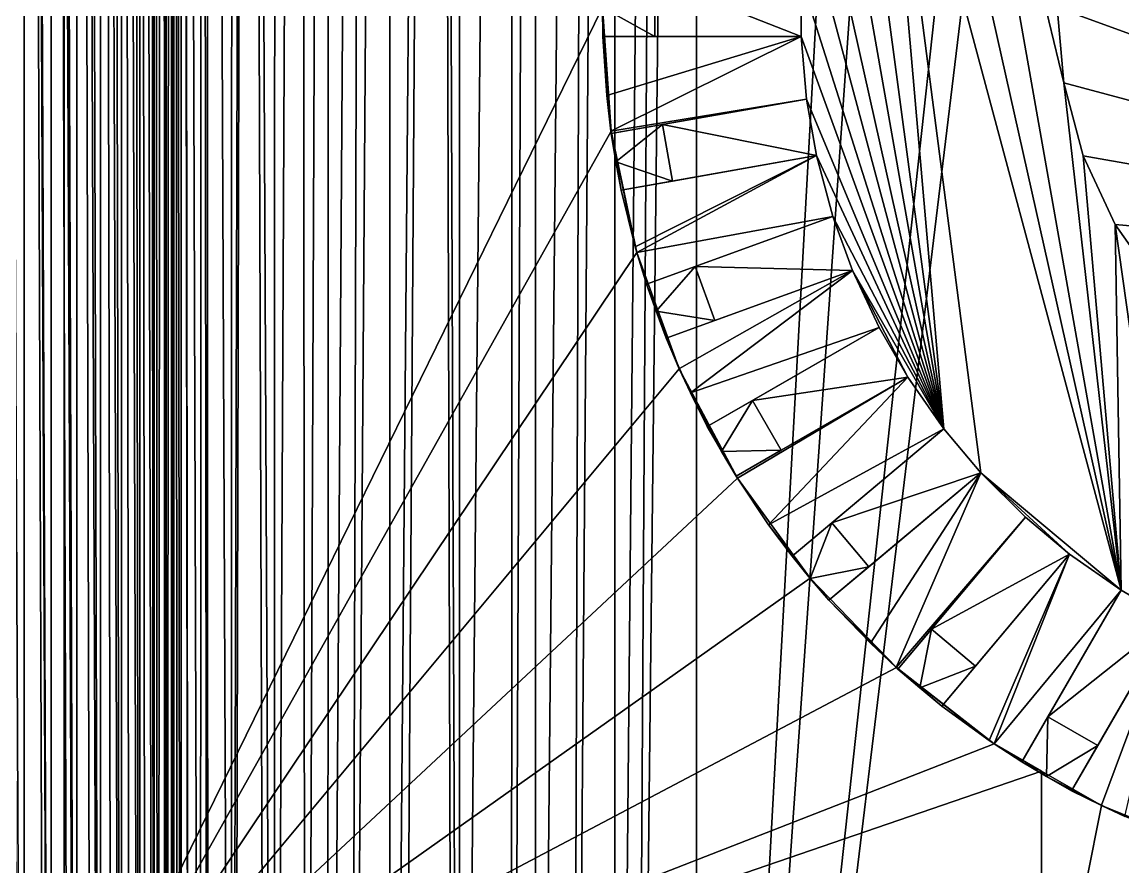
# Model space of a CAD drawing. Header units: metres. Extents: x 0 to 119, y 0 to 68.
# Drawn here: x 83.67 to 94.2, y 14.72 to 22.81 of the extents above; entities that cross this region are included whole.
import ezdxf

# ---------------------------------------------------------------- set-up
doc = ezdxf.new("R2010")
doc.units = ezdxf.units.M

msp = doc.modelspace()

# ---------------------------------------------------------------- linework, layer by layer
for points in [[(85.098648, 2, 11.965607), (85.094124, 60.359138, 12.00163), (85.097343, 60.366806, 11.965682)], [(85.103798, 2, 11.941935), (85.097343, 60.366806, 11.965682), (85.121094, 60.423454, 11.7)], [(85.098648, 2, 11.965607), (85.097343, 60.366806, 11.965682), (85.103798, 2, 11.941935)], [(85.103798, 2, 11.941935), (85.121094, 60.423454, 11.7), (85.121094, 2, 11.7)], [(85.121094, 57.691662, 4.999999), (85.121094, 2, 11.7), (85.121094, 60.423454, 11.7)], [(84.932617, 2, 12.470039), (84.885048, 60.239189, 12.564209), (84.930344, 60.259449, 12.469175)], [(84.967468, 2, 12.406205), (84.930344, 60.259449, 12.469175), (85.014343, 60.297028, 12.292929)], [(84.932617, 2, 12.470039), (84.930344, 60.259449, 12.469175), (84.967468, 2, 12.406205)], [(84.967468, 2, 12.406205), (85.014343, 60.297028, 12.292929), (85.035294, 2, 12.22436)], [(85.035294, 2, 12.22436), (85.014343, 60.297028, 12.292929), (85.033211, 60.311714, 12.224043)], [(85.052238, 2, 12.178945), (85.033211, 60.311714, 12.224043), (85.094124, 60.359138, 12.00163)], [(85.035294, 2, 12.22436), (85.033211, 60.311714, 12.224043), (85.052238, 2, 12.178945)], [(85.052238, 2, 12.178945), (85.094124, 60.359138, 12.00163), (85.098648, 2, 11.965607)], [(84.618729, 60.168118, 12.897532), (84.620117, 2, 12.899018), (84.499542, 60.143253, 13.014134)], [(84.711311, 60.187428, 12.806952), (84.793098, 2, 12.696742), (84.618729, 60.168118, 12.897532)], [(84.793098, 2, 12.696742), (84.705872, 2, 12.813263), (84.618729, 60.168118, 12.897532)], [(84.618729, 60.168118, 12.897532), (84.705872, 2, 12.813263), (84.620117, 2, 12.899018)], [(84.791122, 60.211208, 12.695438), (84.793098, 2, 12.696742), (84.711311, 60.187428, 12.806952)], [(84.791122, 60.211208, 12.695438), (84.885048, 60.239189, 12.564209), (84.932617, 2, 12.470039)], [(84.932617, 2, 12.470039), (84.851227, 2, 12.619088), (84.791122, 60.211208, 12.695438)], [(84.791122, 60.211208, 12.695438), (84.851227, 2, 12.619088), (84.793098, 2, 12.696742)], [(83.686882, 60.06583, 13.37725), (83.686707, 2, 13.377546), (83.421097, 60.060982, 13.4)], [(83.421097, 60.060982, 13.4), (83.686707, 2, 13.377546), (83.663033, 2, 13.382695)], [(83.686882, 60.06583, 13.37725), (83.900047, 2, 13.331138), (83.686707, 2, 13.377546)], [(83.709999, 60.066254, 13.375271), (83.94545, 2, 13.314198), (83.686882, 60.06583, 13.37725)], [(83.94545, 2, 13.314198), (83.900047, 2, 13.331138), (83.686882, 60.06583, 13.37725)], [(83.945572, 60.079418, 13.313518), (83.94545, 2, 13.314198), (83.709999, 60.066254, 13.375271)], [(83.945572, 60.079418, 13.313518), (84.127304, 2, 13.246374), (83.94545, 2, 13.314198)], [(83.991203, 60.08197, 13.301555), (84.191147, 2, 13.211517), (83.945572, 60.079418, 13.313518)], [(84.191147, 2, 13.211517), (84.127304, 2, 13.246374), (83.945572, 60.079418, 13.313518)], [(84.190933, 60.101398, 13.210437), (84.191147, 2, 13.211517), (83.991203, 60.08197, 13.301555)], [(84.256966, 60.107822, 13.180311), (84.417839, 2, 13.072), (84.190933, 60.101398, 13.210437)], [(84.417839, 2, 13.072), (84.340187, 2, 13.13013), (84.190933, 60.101398, 13.210437)], [(84.190933, 60.101398, 13.210437), (84.340187, 2, 13.13013), (84.191147, 2, 13.211517)], [(84.417107, 60.13121, 13.070612), (84.417839, 2, 13.072), (84.256966, 60.107822, 13.180311)], [(84.499542, 60.143253, 13.014134), (84.620117, 2, 12.899018), (84.417107, 60.13121, 13.070612)], [(84.620117, 2, 12.899018), (84.534363, 2, 12.984774), (84.417107, 60.13121, 13.070612)], [(84.417107, 60.13121, 13.070612), (84.534363, 2, 12.984774), (84.417839, 2, 13.072)], [(85.191124, 57.40752, 4.218608), (85.190193, 2, 4.219208), (85.121094, 57.691662, 4.999999)], [(85.121094, 57.691662, 4.999999), (85.190193, 2, 4.219208), (85.157555, 2, 4.397316)], [(85.121094, 57.691662, 4.999999), (85.157555, 2, 4.397316), (85.121094, 2, 4.999999)], [(85.121094, 2, 4.999999), (85.121094, 2, 11.7), (85.121094, 57.691662, 4.999999)], [(85.191124, 57.40752, 4.218608), (85.266388, 2, 3.803421), (85.190193, 2, 4.219208)], [(85.200775, 57.368374, 4.110962), (85.266388, 2, 3.803421), (85.191124, 57.40752, 4.218608)], [(85.379913, 57.131229, 3.458811), (85.374176, 2, 3.45752), (85.200775, 57.368374, 4.110962)], [(85.200775, 57.368374, 4.110962), (85.374176, 2, 3.45752), (85.266388, 2, 3.803421)], [(85.379913, 57.131229, 3.458811), (85.446014, 2, 3.226975), (85.374176, 2, 3.45752)], [(85.437027, 57.055607, 3.250845), (85.446014, 2, 3.226975), (85.379913, 57.131229, 3.458811)], [(85.682487, 56.869091, 2.737923), (85.669052, 2, 2.731394), (85.437027, 57.055607, 3.250845)], [(85.437027, 57.055607, 3.250845), (85.669052, 2, 2.731394), (85.446014, 2, 3.226975)], [(85.669052, 2, 2.731394), (85.682487, 56.869091, 2.737923), (85.820457, 56.764244, 2.449606)], [(85.669052, 2, 2.731394), (85.820457, 56.764244, 2.449606), (85.693825, 2, 2.676383)], [(85.820457, 56.764244, 2.449606), (86.00618, 2, 2.159676), (85.693825, 2, 2.676383)], [(86.091751, 56.627079, 2.072392), (86.080612, 2, 2.064673), (85.820457, 56.764244, 2.449606)], [(85.820457, 56.764244, 2.449606), (86.080612, 2, 2.064673), (86.00618, 2, 2.159676)], [(86.334854, 56.504162, 1.734363), (86.080612, 2, 2.064673), (86.091751, 56.627079, 2.072392)], [(86.334854, 56.504162, 1.734363), (86.378548, 2, 1.684386), (86.080612, 2, 2.064673)], [(86.598503, 56.410843, 1.477743), (86.378548, 2, 1.684386), (86.334854, 56.504162, 1.734363)], [(86.598503, 56.410843, 1.477743), (86.592018, 2, 1.470916), (86.378548, 2, 1.684386)], [(86.958794, 56.283314, 1.12704), (86.592018, 2, 1.470916), (86.598503, 56.410843, 1.477743)], [(86.958794, 56.283314, 1.12704), (86.805489, 2, 1.257446), (86.592018, 2, 1.470916)], [(87.190979, 56.225384, 0.967741), (86.805489, 2, 1.257446), (86.958794, 56.283314, 1.12704)], [(87.190979, 56.225384, 0.967741), (87.185768, 2, 0.95951), (86.805489, 2, 1.257446)], [(87.645767, 56.111923, 0.655722), (87.185768, 2, 0.95951), (87.190979, 56.225384, 0.967741)], [(87.645767, 56.111923, 0.655722), (87.280777, 2, 0.885081), (87.185768, 2, 0.95951)], [(87.797478, 2, 0.572719), (87.280777, 2, 0.885081), (87.645767, 56.111923, 0.655722)], [(87.797478, 2, 0.572719), (87.645767, 56.111923, 0.655722), (87.852493, 2, 0.54796)], [(87.852493, 2, 0.54796), (87.645767, 56.111923, 0.655722), (87.85672, 56.07597, 0.556845)], [(87.852493, 2, 0.54796), (87.85672, 56.07597, 0.556845), (88.365707, 55.989216, 0.318272)], [(87.852493, 2, 0.54796), (88.365707, 55.989216, 0.318272), (88.348076, 2, 0.324918)], [(88.348076, 2, 0.324918), (88.365707, 55.989216, 0.318272), (88.579384, 55.966709, 0.256376)], [(88.348076, 2, 0.324918), (88.579384, 55.966709, 0.256376), (88.578621, 2, 0.253078)], [(88.578621, 2, 0.253078), (88.579384, 55.966709, 0.256376), (89.102585, 55.911606, 0.104837)], [(88.578621, 2, 0.253078), (89.102585, 55.911606, 0.104837), (88.924522, 2, 0.14529)], [(88.924522, 2, 0.14529), (89.102585, 55.911606, 0.104837), (89.340523, 55.900291, 0.073729)], [(88.924522, 2, 0.14529), (89.340523, 55.900291, 0.073729), (89.340309, 2, 0.069095)], [(89.340309, 2, 0.069095), (89.340523, 55.900291, 0.073729), (89.846924, 55.876217, 0.007521)], [(89.340309, 2, 0.069095), (89.846924, 55.876217, 0.007521), (89.51841, 2, 0.036456)], [(89.51841, 2, 0.036456), (89.846924, 55.876217, 0.007521), (90.121101, 55.873478)], [(89.51841, 2, 0.036456), (90.121101, 55.873478), (90.121101, 2)], [(93.896515, 55.881092), (95.997047, 55.881767), (90.121101, 2)], [(90.121101, 2), (95.997047, 55.881767), (96.645309, 55.874252)], [(90.121101, 2), (93.073784, 55.873478), (93.896515, 55.881092)], [(90.121101, 2), (96.645309, 55.874252), (112.121101, 2)], [(90.121101, 55.873478), (93.073784, 55.873478), (90.121101, 2)], [(78.371101, 12.425, 40), (84.071098, 12.425, 40), (84.071098, 33.475002, 40)], [(78.371101, 12.425, 40), (84.071098, 33.475002, 40), (78.371101, 33.475002, 40)], [(84.071098, 12.425, 40), (89.2211, 22.949999, 40), (84.071098, 33.475002, 40)], [(92.142838, 26.488157, 40.799999), (94.182938, 17.371733, 40.799999), (92.488441, 26.981735, 40.799999)], [(94.182938, 17.371733, 40.799999), (93.63414, 22.229361, 40.799999), (92.488441, 26.981735, 40.799999)], [(92.488441, 26.981735, 40.799999), (93.63414, 22.229361, 40.799999), (93.571098, 22.949999, 40.799999)], [(91.867836, 26.011843, 40.799999), (94.182938, 17.371733, 40.799999), (92.142838, 26.488157, 40.799999)], [(91.867836, 26.011843, 40.799999), (91.613182, 25.46575, 40.799999), (92.488441, 18.918264, 40.799999)], [(92.488441, 18.918264, 40.799999), (92.841965, 18.496941, 40.799999), (91.867836, 26.011843, 40.799999)], [(91.867836, 26.011843, 40.799999), (92.841965, 18.496941, 40.799999), (94.182938, 17.371733, 40.799999)], [(94.542015, 25.617567, 41), (93.821373, 24.369383, 41), (100.900185, 20.282431, 41)], [(92.488441, 18.918264, 40.799999), (91.613182, 25.46575, 40.799999), (91.425079, 24.948917, 40.799999)], [(92.488441, 18.918264, 40.799999), (91.425079, 24.948917, 40.799999), (91.269119, 24.366899, 40.799999)], [(91.269119, 24.366899, 40.799999), (91.173622, 23.825256, 40.799999), (92.488441, 18.918264, 40.799999)], [(100.900185, 20.282431, 41), (93.821373, 24.369383, 41), (93.63414, 23.670639, 41)], [(91.173622, 23.825256, 40.799999), (91.121101, 23.225, 40.799999), (92.488441, 18.918264, 40.799999)], [(100.900185, 20.282431, 41), (93.63414, 23.670639, 41), (93.571098, 22.949999, 41)], [(89.2211, 22.949999, 40.799999), (89.7211, 22.674999, 41.299999), (89.7211, 23.225, 41.299999)], [(91.121101, 23.225, 40.799999), (89.7211, 23.225, 41.299999), (91.121101, 22.674999, 40.799999)], [(91.121101, 22.674999, 40.799999), (89.7211, 23.225, 41.299999), (89.7211, 22.674999, 41.299999)], [(92.488441, 18.918264, 40.799999), (91.121101, 23.225, 40.799999), (91.121101, 22.674999, 40.799999)], [(84.071098, 12.425, 40), (89.303818, 21.767029, 40), (89.2211, 22.949999, 40)], [(89.2211, 22.949999, 40.799999), (89.2211, 22.949999, 40), (89.223328, 22.674999, 40.799999)], [(89.223328, 22.674999, 40.799999), (89.2211, 22.949999, 40), (89.303818, 21.767029, 40)], [(89.223328, 22.674999, 40.799999), (89.7211, 22.674999, 41.299999), (89.2211, 22.949999, 40.799999)], [(93.571098, 22.949999, 41), (93.571098, 22.949999, 40.799999), (93.63414, 22.229361, 40.799999)], [(93.571098, 22.949999, 41), (93.63414, 22.229361, 40.799999), (93.63414, 22.229361, 41)], [(93.571098, 22.949999, 41), (93.63414, 22.229361, 41), (100.900185, 20.282431, 41)], [(89.261902, 22.108604, 40.799999), (91.121101, 22.674999, 40.799999), (89.223328, 22.674999, 40.799999)], [(89.223328, 22.674999, 40.799999), (89.303818, 21.767029, 40), (89.261902, 22.108604, 40.799999)], [(91.121101, 22.674999, 40.799999), (89.7211, 22.674999, 41.299999), (89.223328, 22.674999, 40.799999)], [(89.302124, 21.766829, 40.799999), (91.121101, 22.674999, 40.799999), (89.261902, 22.108604, 40.799999)], [(91.173622, 22.074743, 40.799999), (91.121101, 22.674999, 40.799999), (89.302124, 21.766829, 40.799999)], [(92.488441, 18.918264, 40.799999), (91.121101, 22.674999, 40.799999), (91.173622, 22.074743, 40.799999)], [(94.182938, 17.371733, 40.799999), (93.821373, 21.530617, 40.799999), (93.63414, 22.229361, 40.799999)], [(93.63414, 22.229361, 41), (93.63414, 22.229361, 40.799999), (93.821373, 21.530617, 40.799999)], [(93.63414, 22.229361, 41), (93.821373, 21.530617, 40.799999), (93.821373, 21.530617, 41)], [(93.63414, 22.229361, 41), (93.821373, 21.530617, 41), (100.900185, 20.282431, 41)], [(89.261902, 22.108604, 40.799999), (89.303818, 21.767029, 40), (89.302124, 21.766829, 40.799999)], [(91.173622, 22.074743, 40.799999), (89.302124, 21.766829, 40.799999), (89.304672, 21.745199, 40.799999)], [(89.304672, 21.745199, 40.799999), (89.794884, 21.831636, 41.299999), (91.173622, 22.074743, 40.799999)], [(91.173622, 22.074743, 40.799999), (89.794884, 21.831636, 41.299999), (91.269119, 21.5331, 40.799999)], [(91.173622, 22.074743, 40.799999), (91.269119, 21.5331, 40.799999), (92.488441, 18.918264, 40.799999)], [(89.349854, 21.473923, 40.799999), (89.794884, 21.831636, 41.299999), (89.304672, 21.745199, 40.799999)], [(89.349854, 21.473923, 40.799999), (89.890388, 21.289993, 41.299999), (89.794884, 21.831636, 41.299999)], [(91.269119, 21.5331, 40.799999), (89.794884, 21.831636, 41.299999), (89.890388, 21.289993, 41.299999)], [(89.550377, 20.607082, 40), (89.303818, 21.767029, 40), (84.071098, 12.425, 40)], [(89.303818, 21.767029, 40), (89.304672, 21.745199, 40.799999), (89.302124, 21.766829, 40.799999)], [(89.400169, 21.203556, 40.799999), (89.303818, 21.767029, 40), (89.534447, 20.659204, 40.799999)], [(89.534447, 20.659204, 40.799999), (89.303818, 21.767029, 40), (89.550377, 20.607082, 40)], [(89.400169, 21.203556, 40.799999), (89.349854, 21.473923, 40.799999), (89.303818, 21.767029, 40)], [(89.303818, 21.767029, 40), (89.349854, 21.473923, 40.799999), (89.304672, 21.745199, 40.799999)], [(91.269119, 21.5331, 40.799999), (89.400169, 21.203556, 40.799999), (89.534447, 20.659204, 40.799999)], [(91.269119, 21.5331, 40.799999), (89.890388, 21.289993, 41.299999), (89.400169, 21.203556, 40.799999)], [(89.550125, 20.607008, 40.799999), (91.269119, 21.5331, 40.799999), (89.534447, 20.659204, 40.799999)], [(91.425079, 20.951082, 40.799999), (91.269119, 21.5331, 40.799999), (89.550125, 20.607008, 40.799999)], [(91.425079, 20.951082, 40.799999), (92.488441, 18.918264, 40.799999), (91.269119, 21.5331, 40.799999)], [(94.12709, 20.875, 40.799999), (93.821373, 21.530617, 40.799999), (94.182938, 17.371733, 40.799999)], [(93.821373, 21.530617, 41), (93.821373, 21.530617, 40.799999), (94.12709, 20.875, 40.799999)], [(93.821373, 21.530617, 41), (94.12709, 20.875, 40.799999), (94.12709, 20.875, 41)], [(100.900185, 20.282431, 41), (93.821373, 21.530617, 41), (94.12709, 20.875, 41)], [(89.400169, 21.203556, 40.799999), (89.890388, 21.289993, 41.299999), (89.349854, 21.473923, 40.799999)], [(89.550125, 20.607008, 40.799999), (89.641747, 20.302006, 40.799999), (91.425079, 20.951082, 40.799999)], [(89.641747, 20.302006, 40.799999), (90.109497, 20.472254, 41.299999), (91.425079, 20.951082, 40.799999)], [(91.425079, 20.951082, 40.799999), (90.109497, 20.472254, 41.299999), (91.613182, 20.434252, 40.799999)], [(91.613182, 20.434252, 40.799999), (92.488441, 18.918264, 40.799999), (91.425079, 20.951082, 40.799999)], [(94.659256, 17.096731, 40.799999), (94.542015, 20.282431, 40.799999), (94.12709, 20.875, 40.799999)], [(94.659256, 17.096731, 40.799999), (94.12709, 20.875, 40.799999), (94.182938, 17.371733, 40.799999)], [(94.12709, 20.875, 41), (94.12709, 20.875, 40.799999), (94.542015, 20.282431, 40.799999)], [(94.12709, 20.875, 41), (94.542015, 20.282431, 40.799999), (94.542015, 20.282431, 41)], [(100.900185, 20.282431, 41), (94.12709, 20.875, 41), (94.542015, 20.282431, 41)], [(89.550377, 20.607082, 40), (89.550125, 20.607008, 40.799999), (89.534447, 20.659204, 40.799999)], [(84.071098, 12.425, 40), (89.955963, 19.492739, 40), (89.550377, 20.607082, 40)], [(89.550377, 20.607082, 40), (89.641747, 20.302006, 40.799999), (89.550125, 20.607008, 40.799999)], [(89.955963, 19.492739, 40), (89.641747, 20.302006, 40.799999), (89.550377, 20.607082, 40)], [(89.733658, 20.042809, 40.799999), (90.109497, 20.472254, 41.299999), (89.641747, 20.302006, 40.799999)], [(89.733658, 20.042809, 40.799999), (90.297607, 19.955423, 41.299999), (90.109497, 20.472254, 41.299999)], [(91.613182, 20.434252, 40.799999), (90.109497, 20.472254, 41.299999), (90.297607, 19.955423, 41.299999)], [(89.829865, 19.785175, 40.799999), (89.959221, 19.494184, 40.799999), (91.613182, 20.434252, 40.799999)], [(91.613182, 20.434252, 40.799999), (90.297607, 19.955423, 41.299999), (89.829865, 19.785175, 40.799999)], [(91.613182, 20.434252, 40.799999), (89.959221, 19.494184, 40.799999), (90.062706, 19.261385, 40.799999)], [(90.062706, 19.261385, 40.799999), (91.867836, 19.888157, 40.799999), (91.613182, 20.434252, 40.799999)], [(91.613182, 20.434252, 40.799999), (91.867836, 19.888157, 40.799999), (92.142838, 19.411842, 40.799999)], [(91.613182, 20.434252, 40.799999), (92.142838, 19.411842, 40.799999), (92.488441, 18.918264, 40.799999)], [(89.955963, 19.492739, 40), (89.733658, 20.042809, 40.799999), (89.641747, 20.302006, 40.799999)], [(89.829865, 19.785175, 40.799999), (89.733658, 20.042809, 40.799999), (89.955963, 19.492739, 40)], [(89.829865, 19.785175, 40.799999), (90.297607, 19.955423, 41.299999), (89.733658, 20.042809, 40.799999)], [(90.062706, 19.261385, 40.799999), (90.224312, 18.93927, 40.799999), (91.867836, 19.888157, 40.799999)], [(90.224312, 18.93927, 40.799999), (90.655396, 19.188156, 41.299999), (91.867836, 19.888157, 40.799999)], [(91.867836, 19.888157, 40.799999), (90.655396, 19.188156, 41.299999), (92.142838, 19.411842, 40.799999)], [(89.955963, 19.492739, 40), (89.959221, 19.494184, 40.799999), (89.829865, 19.785175, 40.799999)], [(84.071098, 12.425, 40), (90.512695, 18.445686, 40), (89.955963, 19.492739, 40)], [(89.955963, 19.492739, 40), (90.062706, 19.261385, 40.799999), (89.959221, 19.494184, 40.799999)], [(90.512695, 18.445686, 40), (90.062706, 19.261385, 40.799999), (89.955963, 19.492739, 40)], [(90.499313, 18.462955, 40.799999), (90.511444, 18.444847, 40.799999), (92.142838, 19.411842, 40.799999)], [(92.142838, 19.411842, 40.799999), (90.930397, 18.711843, 41.299999), (90.499313, 18.462955, 40.799999)], [(92.142838, 19.411842, 40.799999), (90.511444, 18.444847, 40.799999), (90.810928, 17.997725, 40.799999)], [(92.142838, 19.411842, 40.799999), (90.655396, 19.188156, 41.299999), (90.930397, 18.711843, 41.299999)], [(92.488441, 18.918264, 40.799999), (92.142838, 19.411842, 40.799999), (90.810928, 17.997725, 40.799999)], [(90.512695, 18.445686, 40), (90.224312, 18.93927, 40.799999), (90.062706, 19.261385, 40.799999)], [(90.359604, 18.699841, 40.799999), (90.655396, 19.188156, 41.299999), (90.224312, 18.93927, 40.799999)], [(90.359604, 18.699841, 40.799999), (90.930397, 18.711843, 41.299999), (90.655396, 19.188156, 41.299999)], [(90.359604, 18.699841, 40.799999), (90.224312, 18.93927, 40.799999), (90.512695, 18.445686, 40)], [(92.488441, 18.918264, 40.799999), (90.810928, 17.997725, 40.799999), (91.03466, 17.698399, 40.799999)], [(91.03466, 17.698399, 40.799999), (91.41597, 18.018362, 41.299999), (92.488441, 18.918264, 40.799999)], [(92.488441, 18.918264, 40.799999), (91.41597, 18.018362, 41.299999), (92.841965, 18.496941, 40.799999)], [(90.499313, 18.462955, 40.799999), (90.930397, 18.711843, 41.299999), (90.359604, 18.699841, 40.799999)], [(90.512695, 18.445686, 40), (90.499313, 18.462955, 40.799999), (90.359604, 18.699841, 40.799999)], [(91.209724, 17.486305, 40), (90.512695, 18.445686, 40), (84.071098, 12.425, 40)], [(90.512695, 18.445686, 40), (90.511444, 18.444847, 40.799999), (90.499313, 18.462955, 40.799999)], [(90.512695, 18.445686, 40), (90.810928, 17.997725, 40.799999), (90.511444, 18.444847, 40.799999)], [(91.209724, 17.486305, 40), (90.810928, 17.997725, 40.799999), (90.512695, 18.445686, 40)], [(91.78582, 16.865353, 40.799999), (92.841965, 18.496941, 40.799999), (91.388199, 17.277073, 40.799999)], [(92.841965, 18.496941, 40.799999), (91.769508, 17.597036, 41.299999), (91.388199, 17.277073, 40.799999)], [(92.841965, 18.496941, 40.799999), (91.41597, 18.018362, 41.299999), (91.769508, 17.597036, 41.299999)], [(92.032349, 16.632065, 40.799999), (92.841965, 18.496941, 40.799999), (91.78582, 16.865353, 40.799999)], [(92.032349, 16.632065, 40.799999), (93.268036, 18.070873, 40.799999), (92.841965, 18.496941, 40.799999)], [(92.841965, 18.496941, 40.799999), (93.268036, 18.070873, 40.799999), (93.689369, 17.71734, 40.799999)], [(92.841965, 18.496941, 40.799999), (93.689369, 17.71734, 40.799999), (94.182938, 17.371733, 40.799999)], [(91.209579, 17.486189, 40.799999), (91.41597, 18.018362, 41.299999), (91.03466, 17.698399, 40.799999)], [(91.209579, 17.486189, 40.799999), (91.769508, 17.597036, 41.299999), (91.41597, 18.018362, 41.299999)], [(92.032349, 16.632065, 40.799999), (92.048172, 16.617094, 40.799999), (93.268036, 18.070873, 40.799999)], [(92.048172, 16.617094, 40.799999), (92.368141, 16.998409, 41.299999), (93.268036, 18.070873, 40.799999)], [(93.268036, 18.070873, 40.799999), (92.368141, 16.998409, 41.299999), (93.689369, 17.71734, 40.799999)], [(91.209724, 17.486305, 40), (91.03466, 17.698399, 40.799999), (90.810928, 17.997725, 40.799999)], [(91.209579, 17.486189, 40.799999), (91.03466, 17.698399, 40.799999), (91.209724, 17.486305, 40)], [(93.689369, 17.71734, 40.799999), (92.368141, 16.998409, 41.299999), (92.789459, 16.644878, 41.299999)], [(92.922173, 15.932349, 40.799999), (93.689369, 17.71734, 40.799999), (92.469498, 16.263559, 40.799999)], [(93.689369, 17.71734, 40.799999), (92.789459, 16.644878, 41.299999), (92.469498, 16.263559, 40.799999)], [(92.96759, 15.902619, 40.799999), (93.689369, 17.71734, 40.799999), (92.922173, 15.932349, 40.799999)], [(94.182938, 17.371733, 40.799999), (93.689369, 17.71734, 40.799999), (92.96759, 15.902619, 40.799999)], [(91.388199, 17.277073, 40.799999), (91.769508, 17.597036, 41.299999), (91.209579, 17.486189, 40.799999)], [(84.071098, 12.425, 40), (92.033493, 16.633268, 40), (91.209724, 17.486305, 40)], [(91.209579, 17.486189, 40.799999), (91.209724, 17.486305, 40), (91.388199, 17.277073, 40.799999)], [(91.388199, 17.277073, 40.799999), (91.209724, 17.486305, 40), (92.033493, 16.633268, 40)], [(91.388199, 17.277073, 40.799999), (92.033493, 16.633268, 40), (91.78582, 16.865353, 40.799999)], [(94.182938, 17.371733, 40.799999), (92.96759, 15.902619, 40.799999), (93.234055, 15.728211, 40.799999)], [(93.234055, 15.728211, 40.799999), (93.482941, 16.159296, 41.299999), (94.182938, 17.371733, 40.799999)], [(94.182938, 17.371733, 40.799999), (93.482941, 16.159296, 41.299999), (94.659256, 17.096731, 40.799999)], [(94.659256, 17.096731, 40.799999), (93.482941, 16.159296, 41.299999), (93.959259, 15.884297, 41.299999)], [(93.710365, 15.453211, 40.799999), (93.996521, 15.313499, 40.799999), (94.659256, 17.096731, 40.799999)], [(94.659256, 17.096731, 40.799999), (93.959259, 15.884297, 41.299999), (93.710365, 15.453211, 40.799999)], [(94.659256, 17.096731, 40.799999), (93.996521, 15.313499, 40.799999), (94.219955, 15.204416, 40.799999)], [(92.257278, 16.438471, 40.799999), (92.368141, 16.998409, 41.299999), (92.048172, 16.617094, 40.799999)], [(92.257278, 16.438471, 40.799999), (92.789459, 16.644878, 41.299999), (92.368141, 16.998409, 41.299999)], [(92.033493, 16.633268, 40), (92.032349, 16.632065, 40.799999), (91.78582, 16.865353, 40.799999)], [(92.469498, 16.263559, 40.799999), (92.789459, 16.644878, 41.299999), (92.257278, 16.438471, 40.799999)], [(84.071098, 12.425, 40), (92.967957, 15.90318, 40), (92.033493, 16.633268, 40)], [(92.033493, 16.633268, 40), (92.048172, 16.617094, 40.799999), (92.032349, 16.632065, 40.799999)], [(92.257278, 16.438471, 40.799999), (92.048172, 16.617094, 40.799999), (92.033493, 16.633268, 40)], [(92.967957, 15.90318, 40), (92.922173, 15.932349, 40.799999), (92.033493, 16.633268, 40)], [(92.033493, 16.633268, 40), (92.922173, 15.932349, 40.799999), (92.469498, 16.263559, 40.799999)], [(92.033493, 16.633268, 40), (92.469498, 16.263559, 40.799999), (92.257278, 16.438471, 40.799999)], [(93.470947, 15.588515, 40.799999), (93.482941, 16.159296, 41.299999), (93.234055, 15.728211, 40.799999)], [(93.470947, 15.588515, 40.799999), (93.959259, 15.884297, 41.299999), (93.482941, 16.159296, 41.299999)], [(92.967957, 15.90318, 40), (92.96759, 15.902619, 40.799999), (92.922173, 15.932349, 40.799999)], [(84.071098, 12.425, 40), (93.421104, 15.641561, 40), (92.967957, 15.90318, 40)], [(92.96759, 15.902619, 40.799999), (92.967957, 15.90318, 40), (93.234055, 15.728211, 40.799999)], [(93.234055, 15.728211, 40.799999), (92.967957, 15.90318, 40), (93.421104, 15.641561, 40)], [(93.710365, 15.453211, 40.799999), (93.959259, 15.884297, 41.299999), (93.470947, 15.588515, 40.799999)], [(93.234055, 15.728211, 40.799999), (93.421104, 15.641561, 40), (93.470947, 15.588515, 40.799999)], [(93.421104, 12.425, 40), (93.421104, 15.641561, 40), (84.071098, 12.425, 40)], [(93.421104, 12.425, 40), (93.994942, 15.31025, 40), (93.421104, 15.641561, 40)], [(93.470947, 15.588515, 40.799999), (93.421104, 15.641561, 40), (93.994942, 15.31025, 40)], [(93.470947, 15.588515, 40.799999), (93.994942, 15.31025, 40), (93.710365, 15.453211, 40.799999)], [(93.994942, 15.31025, 40), (93.996521, 15.313499, 40.799999), (93.710365, 15.453211, 40.799999)], [(93.421104, 12.425, 40), (95.09446, 14.866019, 40), (93.994942, 15.31025, 40)], [(93.994942, 15.31025, 40), (94.219955, 15.204416, 40.799999), (93.996521, 15.313499, 40.799999)], [(95.09446, 14.866019, 40), (94.219955, 15.204416, 40.799999), (93.994942, 15.31025, 40)], [(96.245087, 14.579134, 40), (95.09446, 14.866019, 40), (93.421104, 12.425, 40)]]:
    msp.add_3dface(points)

doc.saveas('drawing.dxf')
